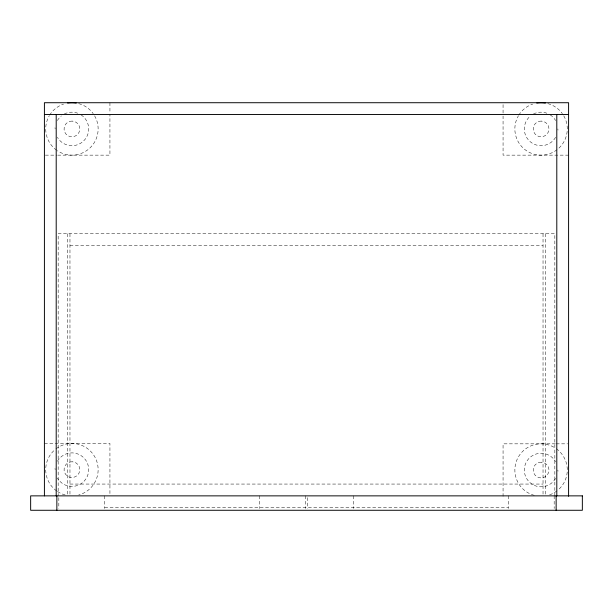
<?xml version="1.0" encoding="UTF-8"?>
<svg xmlns="http://www.w3.org/2000/svg" width="613" height="613" viewBox="0 0 613 613"><rect width="100%" height="100%" fill="white"/><g stroke="black" fill="none" stroke-linecap="round" stroke-linejoin="round"><path stroke-width="0.46" stroke-dasharray="3.06 2.3" d="M45.362 155.143L56.756 155.143M57.706 155.143L109.934 155.143L109.934 114.164M568.588 155.143L503.066 155.143L503.066 116.064M69.966 245.568L543.034 245.568M44.412 443.444L109.934 443.444L109.934 494.906M555.294 443.835L503.066 443.835L503.066 496.254M556.244 443.835L567.638 443.835M69.966 484.063L543.034 484.063M104.693 507.656L508.307 507.656M557.838 128.937L557.999 130.155M557.838 470.041L557.999 471.267M55.001 127.711L55.162 128.937M55.001 468.432L55.162 469.65M554.834 495.863L554.834 233.768L58.166 233.768L58.166 495.863M554.175 495.863L554.175 508.476M545.654 233.768L545.654 494.906M543.034 233.768L543.034 495.863M508.307 495.863L508.307 508.476M503.066 104.631L503.066 115.114M353.349 495.863L353.349 508.476M307.481 497.664L307.481 508.476M305.519 495.863L305.519 508.476M259.651 495.863L259.651 508.476M109.934 102.723L109.934 113.206M104.693 495.863L104.693 508.476M69.966 233.768L69.966 495.863M67.346 233.768L67.346 495.863M58.825 497.664L58.825 508.476M563.768 115.826A26.206 26.206 0 0 1 557.7 149.189M557.025 149.725A26.206 26.206 0 0 1 518.376 115.826M518.813 115.098A26.206 26.206 0 0 1 532.651 104.11M547.853 103.62A26.206 26.206 0 0 1 562.374 113.673M555.593 137.32A16.773 16.773 0 0 1 530.184 141.687A16.773 16.773 0 0 1 530.513 115.903M533.456 113.995A16.773 16.773 0 0 1 547.08 113.275M550.198 114.869A16.773 16.773 0 0 1 555.593 120.546M94.624 115.826A26.206 26.206 0 0 1 57.377 150.729M56.664 150.239A26.206 26.206 0 0 1 49.232 115.826M49.668 115.098A26.206 26.206 0 0 1 63.514 104.11M78.709 103.62A26.206 26.206 0 0 1 93.237 113.673M81.062 114.869A16.773 16.773 0 0 1 83.475 141.097A16.773 16.773 0 0 1 57.407 137.32M57.407 120.546A16.773 16.773 0 0 1 61.377 115.903M64.311 113.995A16.773 16.773 0 0 1 77.935 113.275M55.975 448.862A26.206 26.206 0 0 1 95.436 458.057A26.206 26.206 0 0 1 78.709 494.967M65.147 494.967A26.206 26.206 0 0 1 57.377 491.45M56.664 490.959A26.206 26.206 0 0 1 55.3 449.398M57.407 461.267A16.773 16.773 0 0 1 82.709 456.808A16.773 16.773 0 0 1 82.709 482.5A16.773 16.773 0 0 1 57.407 478.033M556.336 448.739A26.206 26.206 0 0 1 557.7 490.3M557.025 490.837A26.206 26.206 0 0 1 549.486 494.867M534.291 495.358A26.206 26.206 0 0 1 517.196 459.229A26.206 26.206 0 0 1 555.623 448.249M555.593 478.431A16.773 16.773 0 0 1 530.291 482.891A16.773 16.773 0 0 1 530.291 457.198A16.773 16.773 0 0 1 555.593 461.658M72.119 121.075L70.074 121.29A7.862 7.862 0 0 0 71.744 136.791L73.782 136.576A7.862 7.862 0 0 0 72.119 121.075M541.256 121.075L539.218 121.29A7.862 7.862 0 0 0 540.881 136.791L542.926 136.576A7.862 7.862 0 0 0 541.256 121.075M72.119 461.788L70.074 462.01A7.862 7.862 0 0 0 71.744 477.512L73.782 477.289A7.862 7.862 0 0 0 72.119 461.788M541.256 462.187L539.218 462.401A7.862 7.862 0 0 0 540.881 477.902L542.926 477.688A7.862 7.862 0 0 0 541.256 462.187"/><path stroke-width="0.92" d="M44.412 114.516L568.588 114.516M568.588 496.254L568.588 102.723L44.412 102.723L44.412 495.863M556.796 114.516L556.796 495.863M556.144 495.863L556.144 510.277M56.856 495.863L56.856 510.277M56.204 114.516L56.204 495.863M536.796 103.076A26.206 26.206 0 0 1 545.348 103.076M67.652 103.076A26.206 26.206 0 0 1 76.204 103.076M582.35 495.863L30.65 495.863L30.65 510.277L582.35 510.277L582.35 495.863"/></g></svg>
